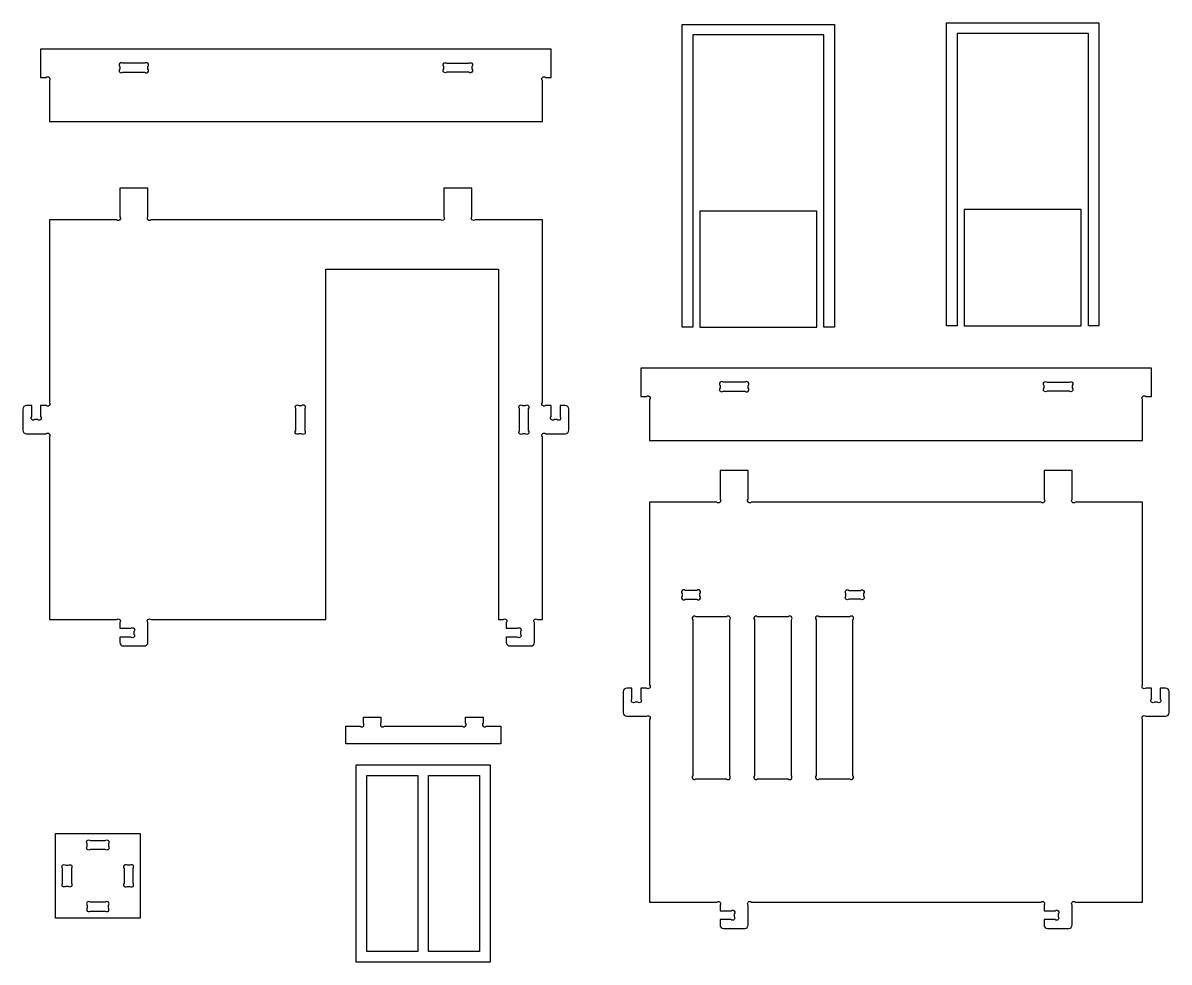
# Model space of a CAD drawing. Extents: x -184 to 976, y 1857 to 2835.
# Drawn here: x 582.7 to 973.2, y 2208.3 to 2528.3 of the extents above; entities that cross this region are included whole.
import ezdxf

# ---------------------------------------------------------------- set-up
doc = ezdxf.new("R2010")
doc.units = 0
doc.header["$MEASUREMENT"] = 0
doc.layers.add('LAYER1', color=18, linetype='CONTINUOUS')

msp = doc.modelspace()

# ---------------------------------------------------------------- linework, layer by layer
at = {"layer": 'LAYER1'}
for points in [[(855.59, 2424.6), (855.59, 2524.2), (810.89, 2524.2), (810.89, 2424.6), (807.29, 2424.6), (807.29, 2527.8), (859.19, 2527.8), (859.19, 2424.6)], [(945.68, 2425.1), (945.68, 2524.7), (900.98, 2524.7), (900.98, 2425.1), (897.38, 2425.1), (897.38, 2528.3), (949.28, 2528.3), (949.28, 2425.1)], [(813.29, 2424.6), (853.19, 2424.6), (853.19, 2464.2), (813.29, 2464.2)], [(903.38, 2425.1), (943.28, 2425.1), (943.28, 2464.7), (903.38, 2464.7)], [(741.86, 2208.3), (696.26, 2208.3), (696.26, 2275.5), (741.86, 2275.5)], [(717.26, 2211.9), (699.86, 2211.9), (699.86, 2271.9), (717.26, 2271.9)], [(720.86, 2271.9), (738.26, 2271.9), (738.26, 2211.9), (720.86, 2211.9)], [(622.58, 2223.29), (593.78, 2223.29), (593.78, 2252.09), (622.58, 2252.09)]]:
    msp.add_lwpolyline(points, close=True, dxfattribs=at)
for points in [[(588.67, 2509.73), (590.6, 2509.73, -1), (591.67, 2508.67), (591.67, 2494.73), (759.67, 2494.73), (759.67, 2508.67, -1), (760.73, 2509.73), (762.67, 2509.73), (762.67, 2519.33), (588.67, 2519.33)], [(616.73, 2511.53), (624.2, 2511.53, 1), (625.27, 2512.6), (625.27, 2513.47, 1), (624.2, 2514.53), (616.73, 2514.53, 1), (615.67, 2513.47), (615.67, 2512.6, 1)], [(727.13, 2514.53), (734.6, 2514.53, -1), (735.67, 2513.47), (735.67, 2512.6, -1), (734.6, 2511.53), (727.13, 2511.53, -1), (726.07, 2512.6), (726.07, 2513.47, -1)], [(744.67, 2325.02), (746.3, 2325.02, -1), (747.37, 2323.95), (747.37, 2322.02), (751.1, 2322.02, -1), (752.17, 2320.95), (752.17, 2320.08, -1), (751.1, 2319.02), (747.37, 2319.02), (747.37, 2317.22, 0.414214), (748.57, 2316.02), (755.77, 2316.02, 0.414214), (756.97, 2317.22), (756.97, 2323.95, -1), (758.03, 2325.02), (759.67, 2325.02), (759.67, 2387.25, -1), (760.73, 2388.32), (767.47, 2388.32, 0.414214), (768.67, 2389.52), (768.67, 2396.72, 0.414214), (767.47, 2397.92), (765.67, 2397.92), (765.67, 2394.18, -1), (764.6, 2393.12), (763.73, 2393.12, -1), (762.67, 2394.18), (762.67, 2397.92), (760.73, 2397.92, -1), (759.67, 2398.98), (759.67, 2461.22), (736.73, 2461.22, -1), (735.67, 2462.28), (735.67, 2472.02), (726.07, 2472.02), (726.07, 2462.28, -1), (725, 2461.22), (626.33, 2461.22, -1), (625.27, 2462.28), (625.27, 2472.02), (615.67, 2472.02), (615.67, 2462.28, -1), (614.6, 2461.22), (591.67, 2461.22), (591.67, 2398.98, -1), (590.6, 2397.92), (588.67, 2397.92), (588.67, 2394.18, -1), (587.6, 2393.12), (586.73, 2393.12, -1), (585.67, 2394.18), (585.67, 2397.92), (583.87, 2397.92, 0.414214), (582.67, 2396.72), (582.67, 2389.52, 0.414214), (583.87, 2388.32), (590.6, 2388.32, -1), (591.67, 2387.25), (591.67, 2325.02), (614.6, 2325.02, -1), (615.67, 2323.95), (615.67, 2322.02), (619.4, 2322.02, -1), (620.47, 2320.95), (620.47, 2320.08, -1), (619.4, 2319.02), (615.67, 2319.02), (615.67, 2317.22, 0.414214), (616.87, 2316.02), (624.07, 2316.02, 0.414214), (625.27, 2317.22), (625.27, 2323.95, -1), (626.33, 2325.02), (685.87, 2325.02), (685.87, 2444.42), (744.67, 2444.42)], [(793.19, 2401.05), (795.13, 2401.05, -1), (796.19, 2399.98), (796.19, 2386.05), (964.19, 2386.05), (964.19, 2399.98, -1), (965.25, 2401.05), (967.19, 2401.05), (967.19, 2410.65), (793.19, 2410.65)], [(828.73, 2405.85), (821.25, 2405.85, 1), (820.19, 2404.78), (820.19, 2403.91, 1), (821.25, 2402.85), (828.73, 2402.85, 1), (829.79, 2403.91), (829.79, 2404.78, 1)], [(931.65, 2405.85), (939.13, 2405.85, -1), (940.19, 2404.78), (940.19, 2403.91, -1), (939.13, 2402.85), (931.65, 2402.85, -1), (930.59, 2403.91), (930.59, 2404.78, -1)], [(678.67, 2396.85), (678.67, 2389.38, -1), (677.6, 2388.32), (676.73, 2388.32, -1), (675.67, 2389.38), (675.67, 2396.85, -1), (676.73, 2397.92), (677.6, 2397.92, -1)], [(754.87, 2396.85), (754.87, 2389.38, -1), (753.8, 2388.32), (752.93, 2388.32, -1), (751.87, 2389.38), (751.87, 2396.85, -1), (752.93, 2397.92), (753.8, 2397.92, -1)], [(829.79, 2220.96), (829.79, 2227.69, -1), (830.85, 2228.76), (929.53, 2228.76, -1), (930.59, 2227.69), (930.59, 2225.76), (934.33, 2225.76, -1), (935.39, 2224.69), (935.39, 2223.82, -1), (934.33, 2222.76), (930.59, 2222.76), (930.59, 2220.96, 0.414214), (931.79, 2219.76), (938.99, 2219.76, 0.414214), (940.19, 2220.96), (940.19, 2227.69, -1), (941.25, 2228.76), (964.19, 2228.76), (964.19, 2290.99, -1), (965.25, 2292.06), (971.99, 2292.06, 0.414214), (973.19, 2293.26), (973.19, 2300.46, 0.414214), (971.99, 2301.66), (970.19, 2301.66), (970.19, 2297.92, -1), (969.13, 2296.86), (968.25, 2296.86, -1), (967.19, 2297.92), (967.19, 2301.66), (965.25, 2301.66, -1), (964.19, 2302.72), (964.19, 2364.96), (941.25, 2364.96, -1), (940.19, 2366.02), (940.19, 2375.76), (930.59, 2375.76), (930.59, 2366.02, -1), (929.53, 2364.96), (830.85, 2364.96, -1), (829.79, 2366.02), (829.79, 2375.76), (820.19, 2375.76), (820.19, 2366.02, -1), (819.13, 2364.96), (796.19, 2364.96), (796.19, 2302.72, -1), (795.13, 2301.66), (793.19, 2301.66), (793.19, 2297.92, -1), (792.13, 2296.86), (791.25, 2296.86, -1), (790.19, 2297.92), (790.19, 2301.66), (788.39, 2301.66, 0.414214), (787.19, 2300.46), (787.19, 2293.26, 0.414214), (788.39, 2292.06), (795.13, 2292.06, -1), (796.19, 2290.99), (796.19, 2228.76), (819.13, 2228.76, -1), (820.19, 2227.69), (820.19, 2225.76), (823.93, 2225.76, -1), (824.99, 2224.69), (824.99, 2223.82, -1), (823.93, 2222.76), (820.19, 2222.76), (820.19, 2220.96, 0.414214), (821.39, 2219.76), (828.59, 2219.76, 0.414214)], [(807.29, 2333.89), (807.29, 2333.02, 1), (808.35, 2331.96), (812.23, 2331.96, 1), (813.29, 2333.02), (813.29, 2333.89, 1), (812.23, 2334.96), (808.35, 2334.96, 1)], [(864.15, 2334.96), (868.03, 2334.96, -1), (869.09, 2333.89), (869.09, 2333.02, -1), (868.03, 2331.96), (864.15, 2331.96, -1), (863.09, 2333.02), (863.09, 2333.89, -1)], [(810.89, 2324.89), (810.89, 2271.82, 1), (811.95, 2270.76), (822.43, 2270.76, 1), (823.49, 2271.82), (823.49, 2324.89, 1), (822.43, 2325.96), (811.95, 2325.96, 1)], [(831.89, 2324.89), (831.89, 2271.82, 1), (832.95, 2270.76), (843.43, 2270.76, 1), (844.49, 2271.82), (844.49, 2324.89, 1), (843.43, 2325.96), (832.95, 2325.96, 1)], [(852.89, 2324.89), (852.89, 2271.82, 1), (853.95, 2270.76), (864.43, 2270.76, 1), (865.49, 2271.82), (865.49, 2324.89, 1), (864.43, 2325.96), (853.95, 2325.96, 1)], [(704.66, 2291.7), (704.66, 2289.77, 1), (705.72, 2288.7), (732.4, 2288.7, 1), (733.46, 2289.77), (733.46, 2291.7), (739.46, 2291.7), (739.46, 2289.77, 1), (740.52, 2288.7), (745.46, 2288.7), (745.46, 2282.7), (692.66, 2282.7), (692.66, 2288.7), (697.6, 2288.7, 1), (698.66, 2289.77), (698.66, 2291.7)], [(605.65, 2249.69), (610.72, 2249.69, -1), (611.78, 2248.63), (611.78, 2247.75, -1), (610.72, 2246.69), (605.65, 2246.69, -1), (604.58, 2247.75), (604.58, 2248.63, -1)], [(599.18, 2240.23), (599.18, 2235.15, -1), (598.12, 2234.09), (597.25, 2234.09, -1), (596.18, 2235.15), (596.18, 2240.23, -1), (597.25, 2241.29), (598.12, 2241.29, -1)], [(617.18, 2240.23), (617.18, 2235.15, 1), (618.25, 2234.09), (619.12, 2234.09, 1), (620.18, 2235.15), (620.18, 2240.23, 1), (619.12, 2241.29), (618.25, 2241.29, 1)], [(605.65, 2225.69), (610.72, 2225.69, 1), (611.78, 2226.75), (611.78, 2227.63, 1), (610.72, 2228.69), (605.65, 2228.69, 1), (604.58, 2227.63), (604.58, 2226.75, 1)]]:
    msp.add_lwpolyline(points, format="xyb", close=True, dxfattribs=at)

doc.saveas('drawing.dxf')
